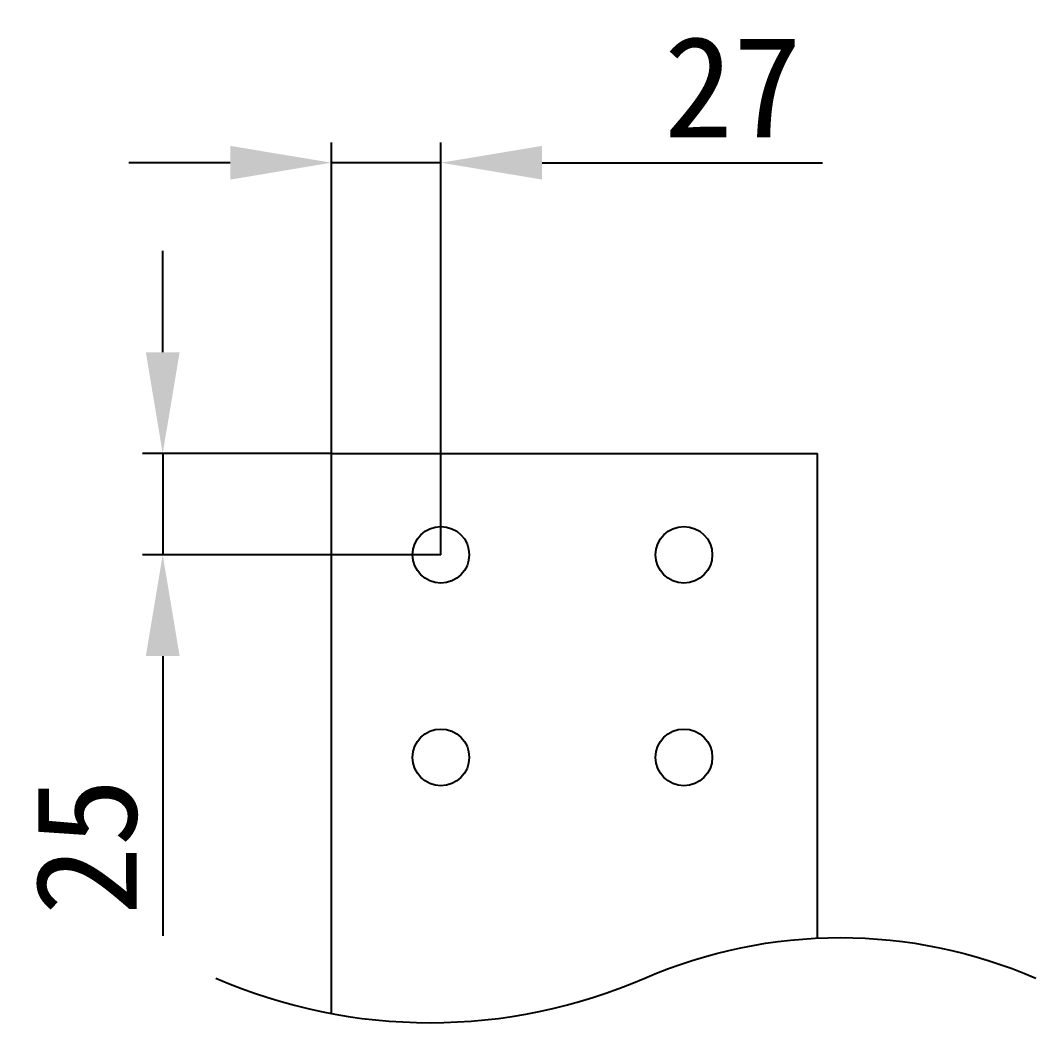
# Model space of a CAD drawing. Header units: millimetres. Extents: x 574498 to 1170950, y -60215 to -53982.
# Drawn here: x 585213.2 to 585463.9, y -55729.3 to -55481.9 of the extents above; entities that cross this region are included whole.
import ezdxf

# ---------------------------------------------------------------- set-up
doc = ezdxf.new("R2010")
doc.units = ezdxf.units.MM
doc.layers.add('01', color=7, linetype='Continuous')
doc.styles.get("Standard").update_dxf_attribs({"font": ''})
doc.styles.get('Standard').set_extended_font_data('NSimSun')
doc.dimstyles.new('ISO-25', dxfattribs={"dimtxt": 2.5, "dimasz": 2.5, "dimexe": 1.25, "dimexo": 0.625, "dimtad": 1, "dimtxsty": 'Standard', "dimcen": 2.5, "dimadec": 0, "dimazin": 0, "dimtfac": 1, "dimtmove": 0, "dimatfit": 3, "dimfxl": 1, "dimarcsym": 0})

# ---------------------------------------------------------------- blocks, each defined once
blk = doc.blocks.new('*D420')
at = {"layer": '01', "color": 0, "lineweight": -2}
for p, q in [((585248.39, -55563.8), (585248.39, -55538.8)), ((585290.06, -55588.8), (585243.39, -55588.8)), ((585248.39, -55588.8), (585248.39, -55613.8)), ((585317.06, -55613.8), (585243.39, -55613.8)), ((585248.39, -55638.8), (585248.39, -55707.83))]:
    blk.add_line(p, q, dxfattribs=at)
at = {"layer": '01', "color": 0}
for points in [[(585244.22, -55563.8), (585252.56, -55563.8), (585248.39, -55588.8)], [(585252.56, -55638.8), (585244.22, -55638.8), (585248.39, -55613.8)]]:
    blk.add_solid(points, dxfattribs=at)
at = {"layer": 'Defpoints', "color": 0}
for p in [(585290.06, -55588.8), (585248.39, -55613.8), (585317.06, -55613.8)]:
    blk.add_point(p, dxfattribs=at)
at = {"layer": '01', "color": 0, "insert": (585229.64, -55685.81), "char_height": 25, "attachment_point": 5, "rotation": 90}
blk.add_mtext('25', dxfattribs=at)
blk = doc.blocks.new('*D421')
at = {"layer": '01', "color": 0, "lineweight": -2}
for p, q in [((585290.06, -55588.8), (585290.06, -55512.01)), ((585317.06, -55613.8), (585317.06, -55512.01)), ((585265.06, -55517.01), (585240.06, -55517.01)), ((585317.06, -55517.01), (585290.06, -55517.01)), ((585342.06, -55517.01), (585411.23, -55517.01))]:
    blk.add_line(p, q, dxfattribs=at)
at = {"layer": '01', "color": 0}
for points in [[(585265.06, -55521.18), (585265.06, -55512.85), (585290.06, -55517.01)], [(585342.06, -55512.85), (585342.06, -55521.18), (585317.06, -55517.01)]]:
    blk.add_solid(points, dxfattribs=at)
at = {"layer": 'Defpoints', "color": 0}
for p in [(585290.06, -55517.01), (585290.06, -55588.8), (585317.06, -55613.8)]:
    blk.add_point(p, dxfattribs=at)
at = {"layer": '01', "color": 0, "insert": (585389.14, -55498.26), "char_height": 25, "attachment_point": 5}
blk.add_mtext('27', dxfattribs=at)

msp = doc.modelspace()

# ---------------------------------------------------------------- linework, layer by layer
at = {"layer": '01', "color": 4}
for p, q in [((585290.06039, -55588.80015), (585410.06039, -55588.80015)), ((585290.06039, -55727.05158), (585290.06039, -55588.80015)), ((585410.06039, -55708.43014), (585410.06039, -55588.80015))]:
    msp.add_line(p, q, dxfattribs=at)
msp.add_lwpolyline([(585261.46729, -55718.31148, 0.20749132), (585367.40483, -55718.31148, -0.20749132), (585463.89253, -55718.31148, -0.656326607)], format="xyb", dxfattribs=at)
for centre in [(585317.06039, -55613.80015), (585377.06039, -55613.80015), (585317.06039, -55663.80015), (585377.06039, -55663.80015)]:
    msp.add_circle(centre, 6.99742, dxfattribs=at)

# ---------------------------------------------------------------- dimensions: what is measured, and where the dimension line sits
dim = msp.add_linear_dim(base=(585290.06039, -55517.01199), p1=(585317.06039, -55613.80015), p2=(585290.06039, -55588.80015), dimstyle='ISO-25', override={"dimscale": 10, "dimexe": 0.5, "dimexo": 0, "dimfxl": 200}, dxfattribs=at)
dim.commit()
dim.dimension.update_dxf_attribs({"geometry": '*D421', "text_midpoint": (585389.14373, -55517.01199), "dimtype": 160})
dim = msp.add_linear_dim(base=(585248.39087, -55613.80015), p1=(585290.06039, -55588.80015), p2=(585317.06039, -55613.80015), angle=90, dimstyle='ISO-25', override={"dimscale": 10, "dimexe": 0.5, "dimexo": 0, "dimfxl": 200}, dxfattribs=at)
dim.commit()
dim.dimension.update_dxf_attribs({"geometry": '*D420', "text_midpoint": (585229.64087, -55685.81404)})

doc.saveas('drawing.dxf')
